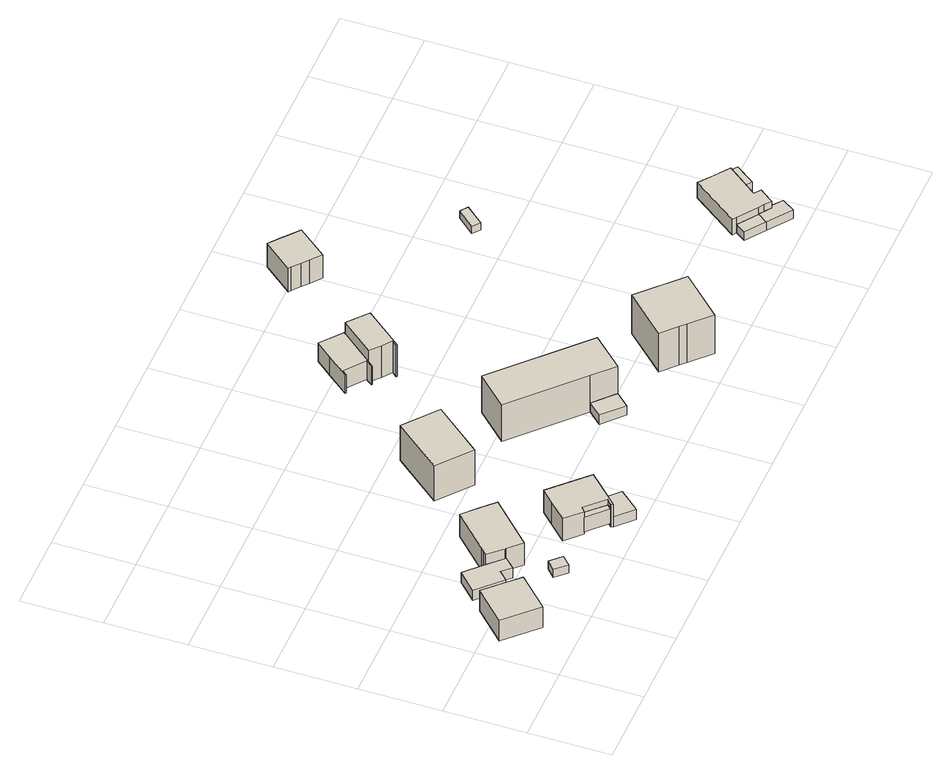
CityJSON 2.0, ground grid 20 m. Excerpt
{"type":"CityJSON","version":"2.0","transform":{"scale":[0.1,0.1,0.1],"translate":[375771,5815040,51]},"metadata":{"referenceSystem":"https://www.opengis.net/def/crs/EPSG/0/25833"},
"CityObjects":{
"building1":{"type":"Building","attributes":{"Gemeindeschluessel":"11000005","BezugspunktDach":"2200","function":"31001_1010","measuredHeight":8.88,"storeysAboveGround":1},"address":[{"country":"Germany","locality":"Berlin","thoroughfareNumber":"139A","thoroughfareName":"Kladower Damm"}],"geometry":[{"type":"Solid","lod":"1","boundaries":[[[[0,1,2,3,4]],[[5,6,7,8,9]],[[5,9,4,3]],[[6,5,3,2]],[[7,6,2,1]],[[8,7,1,0]],[[9,8,0,4]]]]}]},
"building2":{"type":"Building","attributes":{"Gemeindeschluessel":"11000005","BezugspunktDach":"2200","function":"31001_2463","measuredHeight":3,"storeysAboveGround":1},"address":[{"country":"Germany","locality":"Berlin","thoroughfareNumber":"137 (2)","thoroughfareName":"Kladower Damm"}],"geometry":[{"type":"Solid","lod":"1","boundaries":[[[[10,11,12,13,14,15,16]],[[17,18,19,20,21,22,23]],[[17,23,16,15]],[[18,17,15,14]],[[19,18,14,13]],[[20,19,13,12]],[[21,20,12,11]],[[22,21,11,10]],[[23,22,10,16]]]]}]},
"building3":{"type":"Building","attributes":{"Gemeindeschluessel":"11000005","BezugspunktDach":"2200","function":"31001_1000","measuredHeight":2.39,"storeysAboveGround":1},"address":[{"country":"Germany","locality":"Berlin","thoroughfareNumber":"137 (1)","thoroughfareName":"Kladower Damm"}],"geometry":[{"type":"Solid","lod":"1","boundaries":[[[[24,25,26,27]],[[28,29,30,31]],[[28,31,27,26]],[[29,28,26,25]],[[30,29,25,24]],[[31,30,24,27]]]]}]},
"building4":{"type":"Building","attributes":{"Gemeindeschluessel":"11000005","BezugspunktDach":"2200","function":"31001_1010","measuredHeight":9.52,"storeysAboveGround":1},"address":[{"country":"Germany","locality":"Berlin","thoroughfareNumber":"137","thoroughfareName":"Kladower Damm"}],"geometry":[{"type":"Solid","lod":"1","boundaries":[[[[32,33,34,35,36,37,38,39,40]],[[41,42,43,44,45,46,47,48,49]],[[41,49,40,39]],[[42,41,39,38]],[[43,42,38,37]],[[44,43,37,36]],[[45,44,36,35]],[[46,45,35,34]],[[47,46,34,33]],[[48,47,33,32]],[[49,48,32,40]]]]}]},
"building5":{"type":"Building","attributes":{"Gemeindeschluessel":"11000005","BezugspunktDach":"2200","function":"51009_1610","measuredHeight":4.45,"storeysAboveGround":0},"address":[{"country":"Germany","locality":"Berlin"}],"geometry":[{"type":"Solid","lod":"1","boundaries":[[[[50,51,52,53]],[[54,55,56,57]],[[54,57,53,52]],[[55,54,52,51]],[[56,55,51,50]],[[57,56,50,53]]]]}]},
"building6":{"type":"Building","attributes":{"Gemeindeschluessel":"11000005","BezugspunktDach":"2200","function":"31001_1010","measuredHeight":9.89,"storeysAboveGround":1},"address":[{"country":"Germany","locality":"Berlin","thoroughfareNumber":"137A","thoroughfareName":"Kladower Damm"}],"geometry":[{"type":"Solid","lod":"1","boundaries":[[[[58,59,60,61,62,63,64,65,66,67,68,69]],[[70,71,72,73,74,75,76,77,78,79,80,81]],[[70,81,69,68]],[[71,70,68,67]],[[72,71,67,66]],[[73,72,66,65]],[[74,73,65,64]],[[75,74,64,63]],[[76,75,63,62]],[[77,76,62,61]],[[78,77,61,60]],[[79,78,60,59]],[[80,79,59,58]],[[81,80,58,69]]]]}]},
"building7":{"type":"Building","attributes":{"Gemeindeschluessel":"11000005","BezugspunktDach":"2200","function":"31001_2463","measuredHeight":3.01,"storeysAboveGround":1},"address":[{"country":"Germany","locality":"Berlin","thoroughfareNumber":"137A (1)","thoroughfareName":"Kladower Damm"}],"geometry":[{"type":"Solid","lod":"1","boundaries":[[[[82,83,84,85]],[[86,87,88,89]],[[86,89,85,84]],[[87,86,84,83]],[[88,87,83,82]],[[89,88,82,85]]]]}]},
"building8":{"type":"Building","attributes":{"Gemeindeschluessel":"11000005","BezugspunktDach":"2200","function":"31001_1010","measuredHeight":12.8,"storeysAboveGround":2},"address":[{"country":"Germany","locality":"Berlin","thoroughfareNumber":"135","thoroughfareName":"Kladower Damm"}],"geometry":[{"type":"Solid","lod":"1","boundaries":[[[[90,91,92,93]],[[94,95,96,97]],[[94,97,93,92]],[[95,94,92,91]],[[96,95,91,90]],[[97,96,90,93]]]]}]},
"building9":{"type":"Building","attributes":{"Gemeindeschluessel":"11000005","BezugspunktDach":"2200","function":"31001_2463","measuredHeight":2.83,"storeysAboveGround":1},"address":[{"country":"Germany","locality":"Berlin","thoroughfareNumber":"1 (1)","thoroughfareName":"Marquardter Weg"}],"geometry":[{"type":"Solid","lod":"1","boundaries":[[[[98,99,100,101]],[[102,103,104,105]],[[102,105,101,100]],[[103,102,100,99]],[[104,103,99,98]],[[105,104,98,101]]]]}]},
"building10":{"type":"Building","attributes":{"Gemeindeschluessel":"11000005","BezugspunktDach":"2200","function":"31001_1010","measuredHeight":13.36,"storeysAboveGround":2},"address":[{"country":"Germany","locality":"Berlin","thoroughfareNumber":"1","thoroughfareName":"Marquardter Weg"}],"geometry":[{"type":"Solid","lod":"1","boundaries":[[[[106,107,108,109,110]],[[111,112,103,102,113]],[[111,113,110,109]],[[112,111,109,108]],[[103,112,108,107]],[[102,103,107,106]],[[113,102,106,110]]]]}]},
"building11":{"type":"Building","attributes":{"Gemeindeschluessel":"11000005","BezugspunktDach":"2200","function":"31001_1010","measuredHeight":7.43,"storeysAboveGround":2},"address":[{"country":"Germany","locality":"Berlin","thoroughfareNumber":"3A","thoroughfareName":"Marquardter Weg"}],"geometry":[{"type":"Solid","lod":"1","boundaries":[[[[114,115,116,117,118,119,120,121,122,123,124,125,126]],[[127,128,129,130,131,132,133,134,135,136,137,138,139]],[[127,139,126,125]],[[128,127,125,124]],[[129,128,124,123]],[[130,129,123,122]],[[131,130,122,121]],[[132,131,121,120]],[[133,132,120,119]],[[134,133,119,118]],[[135,134,118,117]],[[136,135,117,116]],[[137,136,116,115]],[[138,137,115,114]],[[139,138,114,126]]]]}]},
"building12":{"type":"Building","attributes":{"Gemeindeschluessel":"11000005","BezugspunktDach":"2200","function":"31001_1010","measuredHeight":11.04,"storeysAboveGround":2},"address":[{"country":"Germany","locality":"Berlin","thoroughfareNumber":"3","thoroughfareName":"Marquardter Weg"}],"geometry":[{"type":"Solid","lod":"1","boundaries":[[[[140,141,142,143,144,145,146]],[[147,148,149,150,151,152,153]],[[147,153,146,145]],[[148,147,145,144]],[[149,148,144,143]],[[150,149,143,142]],[[151,150,142,141]],[[152,151,141,140]],[[153,152,140,146]]]]}]},
"building13":{"type":"Building","attributes":{"Gemeindeschluessel":"11000005","BezugspunktDach":"2200","function":"31001_1010","measuredHeight":14.81,"storeysAboveGround":3},"address":[{"country":"Germany","locality":"Berlin","thoroughfareNumber":"20","thoroughfareName":"Im Eulengrund"}],"geometry":[{"type":"Solid","lod":"1","boundaries":[[[[154,155,156,157,158,159]],[[160,161,162,163,164,165]],[[160,165,159,158]],[[161,160,158,157]],[[162,161,157,156]],[[163,162,156,155]],[[164,163,155,154]],[[165,164,154,159]]]]}]},
"building14":{"type":"Building","attributes":{"Gemeindeschluessel":"11000005","BezugspunktDach":"2200","function":"31001_1010","measuredHeight":8.7,"storeysAboveGround":1},"address":[{"country":"Germany","locality":"Berlin","thoroughfareNumber":"4","thoroughfareName":"Marquardter Weg"}],"geometry":[{"type":"Solid","lod":"1","boundaries":[[[[166,167,168,169,170,171,172,173,174]],[[175,176,177,178,179,180,181,182,183]],[[175,183,174,173]],[[176,175,173,172]],[[177,176,172,171]],[[178,177,171,170]],[[179,178,170,169]],[[180,179,169,168]],[[181,180,168,167]],[[182,181,167,166]],[[183,182,166,174]]]]}]},
"building15":{"type":"Building","attributes":{"Gemeindeschluessel":"11000005","BezugspunktDach":"2200","function":"31001_2463","measuredHeight":2.18,"storeysAboveGround":1},"address":[{"country":"Germany","locality":"Berlin","thoroughfareNumber":"2 (1)","thoroughfareName":"Marquardter Weg"}],"geometry":[{"type":"Solid","lod":"1","boundaries":[[[[184,185,186,187]],[[188,189,190,191]],[[188,191,187,186]],[[189,188,186,185]],[[190,189,185,184]],[[191,190,184,187]]]]}]},
"building16":{"type":"Building","attributes":{"Gemeindeschluessel":"11000005","BezugspunktDach":"2200","function":"51009_1610","measuredHeight":2.91,"storeysAboveGround":0},"address":[{"country":"Germany","locality":"Berlin"}],"geometry":[{"type":"Solid","lod":"1","boundaries":[[[[192,193,194,195]],[[196,197,198,199]],[[196,199,195,194]],[[197,196,194,193]],[[198,197,193,192]],[[199,198,192,195]]]]}]},
"building17":{"type":"Building","attributes":{"Gemeindeschluessel":"11000005","BezugspunktDach":"2200","function":"31001_2463","measuredHeight":2.54,"storeysAboveGround":1},"address":[{"country":"Germany","locality":"Berlin","thoroughfareNumber":"19 (1)","thoroughfareName":"Im Eulengrund"}],"geometry":[{"type":"Solid","lod":"1","boundaries":[[[[200,201,202,203,204,205]],[[206,207,208,209,210,211]],[[206,211,205,204]],[[207,206,204,203]],[[208,207,203,202]],[[209,208,202,201]],[[210,209,201,200]],[[211,210,200,205]]]]}]},
"building18":{"type":"Building","attributes":{"Gemeindeschluessel":"11000005","function":"31001_1010"},"address":[{"country":"Germany","locality":"Berlin","thoroughfareNumber":"19","thoroughfareName":"Im Eulengrund"}],"children":["building18-1","building18-2"]},
"building18-1":{"type":"BuildingPart","attributes":{"BezugspunktDach":"2200","measuredHeight":5.98,"storeysAboveGround":1},"parents":["building18"],"geometry":[{"type":"MultiSurface","lod":"1","boundaries":[[[212,213,214,215,216,217,218,219,220,221,222,223]],[[224,225,226,227,228,229,208,207,230,206,231,232]],[[224,232,223,222]],[[225,224,222,221]],[[226,225,221,220]],[[233,234,220,219]],[[228,227,219,218]],[[229,228,218,217]],[[208,229,217,216]],[[207,208,216,215]],[[230,207,215,214]],[[206,230,214,213]],[[231,206,213,212]],[[232,231,212,223]],[[227,226,234,233]]]}]},
"building18-2":{"type":"BuildingPart","attributes":{"BezugspunktDach":"2200","measuredHeight":4,"storeysAboveGround":1},"parents":["building18"],"geometry":[{"type":"Solid","lod":"1","boundaries":[[[[235,236,234,233]],[[226,237,238,227]],[[237,226,234,236]],[[238,237,236,235]],[[227,238,235,233]],[[226,227,233,234]]]]}]}
},
"vertices":[
[84,71,119],[158,145,119],[121,183,119],[84,220,119],[9,145,119],[84,220,57],[121,183,57],[158,145,57],[84,71,57],[9,145,57],
[170,191,84],[191,212,84],[212,191,84],[236,215,84],[201,250,84],[158,292,84],[113,247,84],[158,292,54],[201,250,54],[236,215,54],[212,191,54],[191,212,54],[170,191,54],[113,247,54],
[278,83,71],[299,104,71],[273,130,71],[252,110,71],[273,130,47],[299,104,47],[278,83,47],[252,110,47],
[234,217,114],[236,215,114],[266,184,114],[368,285,114],[335,318,114],[302,350,114],[217,266,114],[209,258,114],[201,250,114],[209,258,47],[217,266,47],[302,350,47],[335,318,47],[368,285,47],[266,184,47],[236,215,47],[234,217,47],[201,250,47],
[462,55,87],[472,65,87],[428,110,87],[417,99,87],[428,110,43],[472,65,43],[462,55,43],[417,99,43],
[417,99,104],[428,110,104],[472,65,104],[462,55,104],[459,52,104],[462,48,104],[505,92,104],[508,95,104],[535,123,104],[450,207,104],[420,177,104],[379,136,104],[420,177,36],[450,207,36],[535,123,36],[508,95,36],[505,92,36],[462,48,36],[459,52,36],[462,55,36],[472,65,36],[428,110,36],[417,99,36],[379,136,36],
[503,9,65],[546,59,65],[508,95,65],[462,48,65],[508,95,35],[546,59,35],[503,9,35],[462,48,35],
[477,381,144],[573,497,144],[493,562,144],[397,446,144],[493,562,38],[573,497,38],[477,381,38],[397,446,38],
[825,154,46],[855,186,46],[806,232,46],[776,200,46],[806,232,18],[855,186,18],[825,154,18],[776,200,18],
[806,232,129],[855,186,129],[925,261,129],[720,456,129],[649,382,129],[720,456,18],[925,261,18],[649,382,18],
[646,748,100],[655,760,100],[703,721,100],[690,705,100],[692,704,100],[702,716,100],[738,760,100],[768,796,100],[771,800,100],[769,802,100],[720,842,100],[687,802,100],[644,750,100],[687,802,44],[720,842,44],[769,802,44],[771,800,44],[768,796,44],[738,760,44],[702,716,44],[692,704,44],[690,705,44],[703,721,44],[655,760,44],[646,748,44],[644,750,44],
[726,695,135],[749,677,135],[739,665,135],[741,663,135],[816,756,135],[768,796,135],[702,716,135],[768,796,39],[816,756,39],[741,663,39],[739,665,39],[749,677,39],[726,695,39],[702,716,39],
[1023,105,128],[1037,91,128],[1086,45,128],[1181,144,128],[1081,239,128],[987,139,128],[1081,239,11],[1181,144,11],[1086,45,11],[1037,91,11],[1023,105,11],[987,139,11],
[920,982,106],[940,965,106],[956,952,106],[982,931,106],[1040,1003,106],[1014,1024,106],[999,1037,106],[973,1058,106],[914,986,106],[973,1058,35],[999,1037,35],[1014,1024,35],[1040,1003,35],[982,931,35],[956,952,35],[940,965,35],[920,982,35],[914,986,35],
[1263,664,44],[1300,708,44],[1282,721,44],[1245,679,44],[1282,721,22],[1300,708,22],[1263,664,22],[1245,679,22],
[1497,79,35],[1515,103,35],[1467,137,35],[1451,113,35],[1467,137,9],[1515,103,9],[1497,79,9],[1451,113,9],
[1554,37,36],[1575,68,36],[1547,89,36],[1543,83,36],[1515,103,36],[1497,79,36],[1515,103,10],[1543,83,10],[1547,89,10],[1575,68,10],[1554,37,10],[1497,79,10],
[1467,137,56],[1515,103,56],[1527,95,56],[1543,83,56],[1547,89,56],[1569,118,56],[1553,130,56],[1576,160,56],[1611,206,56],[1576,232,56],[1541,258,56],[1457,144,56],[1541,258,10],[1576,232,10],[1611,206,10],[1576,160,10],[1553,130,10],[1569,118,10],[1527,95,10],[1467,137,10],[1457,144,10],[1576,160,50],[1611,206,50],
[1592,148,50],[1626,195,50],[1626,195,10],[1592,148,10]
]}
